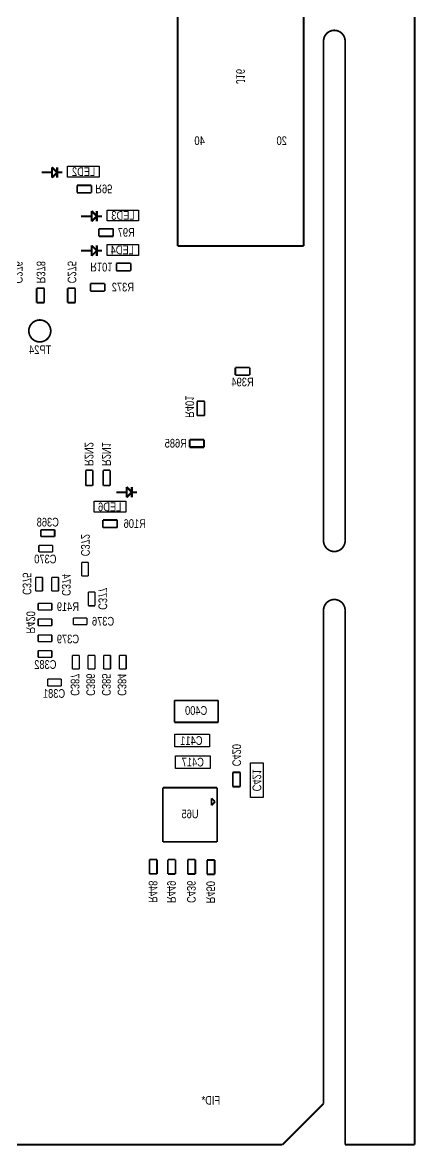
# Model space of a CAD drawing. Extents: x -186 to 234, y -83 to 214.
# Drawn here: x 37.8 to 66.5, y -9.3 to 72.7 of the extents above; entities that cross this region are included whole.
import ezdxf
from ezdxf.enums import TextEntityAlignment as Align

# ---------------------------------------------------------------- set-up
doc = ezdxf.new("R2010")
doc.units = 0
for name, color, linetype in [('BG_OUTLINE', 253, 'CONTINUOUS'), ('PG_ASSEMBLY_BOTTOM', 12, 'CONTINUOUS'), ('RD_ASSEMBLY_BOTTOM', 142, 'CONTINUOUS')]:
    doc.layers.add(name, color=color, linetype=linetype)

msp = doc.modelspace()

# ---------------------------------------------------------------- linework, layer by layer
at = {"layer": 'BG_OUTLINE', "const_width": 0.127}
for points in [[(66.460395, 157.020311), (66.460395, -9.271)], [(59.805595, 71.334605), (59.805595, 68.794605)], [(61.380395, 71.334605), (61.380395, 68.794605)], [(59.805595, 37.381891), (59.805595, 68.794605)], [(61.380395, 34.841891), (61.380395, 68.794605)], [(59.805595, 34.841891), (59.805595, 37.381891)], [(59.805595, 29.761891), (59.805595, 27.221891)], [(61.380395, 29.761891), (61.380395, 27.221891)], [(59.805595, -6.271006), (59.805595, 27.221891)], [(61.380395, -9.271), (61.380395, 27.221891)], [(56.805398, -9.271), (59.805595, -6.271006)], [(34.655506, -9.271), (56.805398, -9.271)], [(66.460395, -9.271), (61.380395, -9.271)]]:
    msp.add_lwpolyline(points, dxfattribs=at)
for points in [[(59.805595, 71.334605, -1.000032), (61.380395, 71.334605)], [(61.380395, 34.841891, -0.999935), (59.805595, 34.841891)], [(59.805595, 29.761891, -1.000065), (61.380395, 29.761891)]]:
    msp.add_lwpolyline(points, format="xyb", dxfattribs=at)
at = {"layer": 'PG_ASSEMBLY_BOTTOM'}
for points, const_width in [([(49.152607, 56.371693), (49.152607, 80.871593)], 0.150089), ([(58.352487, 80.871593), (58.352487, 56.371693)], 0.150089), ([(39.970304, 61.743869), (39.208304, 61.743869)], 0.1524), ([(39.970304, 61.362869), (39.970304, 62.124869)], 0.1524), ([(39.970304, 62.124869), (40.351304, 61.743869)], 0.1524), ([(40.351304, 61.743869), (39.970304, 61.362869)], 0.1524), ([(40.351304, 61.743869), (40.351304, 62.124869)], 0.1524), ([(40.732304, 61.743869), (40.351304, 61.743869)], 0.1524), ([(40.351304, 61.743869), (40.351304, 61.362869)], 0.1524), ([(41.808197, 60.80318), (42.858182, 60.80318)], 0.127), ([(41.808197, 60.252991), (41.808197, 60.80318)], 0.127), ([(42.858182, 60.80318), (42.858182, 60.252991)], 0.127), ([(42.858182, 60.252991), (41.808197, 60.252991)], 0.127), ([(42.865904, 58.543469), (42.103904, 58.543469)], 0.1524), ([(42.865904, 58.162469), (42.865904, 58.924469)], 0.1524), ([(42.865904, 58.924469), (43.246904, 58.543469)], 0.1524), ([(43.246904, 58.543469), (42.865904, 58.162469)], 0.1524), ([(43.627904, 58.543469), (43.246904, 58.543469)], 0.1524), ([(43.246904, 58.543469), (43.246904, 58.162469)], 0.1524), ([(43.247589, 58.5343), (43.247589, 58.9153)], 0.1524), ([(43.397399, 57.078093), (43.397399, 57.628307)], 0.127), ([(43.397399, 57.628307), (44.447511, 57.628307)], 0.127), ([(44.447511, 57.628307), (44.447511, 57.078093)], 0.127), ([(44.447511, 57.078093), (43.397399, 57.078093)], 0.127), ([(42.865904, 56.028869), (42.103904, 56.028869)], 0.1524), ([(42.865904, 55.647869), (42.865904, 56.409869)], 0.1524), ([(42.865904, 56.409869), (43.246904, 56.028869)], 0.1524), ([(43.246904, 56.028869), (42.865904, 55.647869)], 0.1524), ([(43.246904, 56.028869), (43.246904, 56.409869)], 0.1524), ([(43.627904, 56.028869), (43.246904, 56.028869)], 0.1524), ([(43.246904, 56.028869), (43.246904, 55.647869)], 0.1524), ([(58.352487, 56.371693), (49.152607, 56.371693)], 0.150089), ([(44.678397, 55.113707), (45.728382, 55.113707)], 0.127), ([(44.678397, 54.563493), (44.678397, 55.113707)], 0.127), ([(45.728382, 55.113707), (45.728382, 54.563493)], 0.127), ([(45.728382, 54.563493), (44.678397, 54.563493)], 0.127), ([(38.854888, 52.230807), (38.854888, 53.280793)], 0.127), ([(38.854888, 53.280793), (39.404798, 53.280793)], 0.127), ([(39.404798, 53.280793), (39.404798, 52.230807)], 0.127), ([(41.118307, 52.230807), (41.118307, 53.280793)], 0.127), ([(41.118307, 53.280793), (41.668497, 53.280793)], 0.127), ([(41.668497, 53.280793), (41.668497, 52.230807)], 0.127), ([(42.777689, 53.071801), (42.777689, 53.621889)], 0.127), ([(42.777689, 53.621889), (43.827497, 53.621889)], 0.127), ([(43.827497, 53.621889), (43.827497, 53.071801)], 0.127), ([(43.827497, 53.071801), (42.777689, 53.071801)], 0.127), ([(39.404798, 52.230807), (38.854888, 52.230807)], 0.127), ([(41.668497, 52.230807), (41.118307, 52.230807)], 0.127), ([(53.362606, 47.493707), (54.412693, 47.493707)], 0.127), ([(53.362606, 46.943493), (53.362606, 47.493707)], 0.127), ([(54.412693, 46.943493), (53.362606, 46.943493)], 0.127), ([(54.412693, 47.493707), (54.412693, 46.943493)], 0.127), ([(50.570206, 43.982107), (50.570206, 45.032193)], 0.127), ([(50.570206, 45.032193), (51.120091, 45.032193)], 0.127), ([(51.120091, 45.032193), (51.120091, 43.982107)], 0.127), ([(51.120091, 43.982107), (50.570206, 43.982107)], 0.127), ([(50.025097, 41.674999), (50.025097, 42.225214)], 0.1524), ([(50.025097, 42.225214), (51.075082, 42.225214)], 0.1524), ([(51.075082, 42.225214), (51.075082, 41.674999)], 0.1524), ([(51.075082, 41.674999), (50.025097, 41.674999)], 0.1524), ([(42.442206, 39.991309), (42.950206, 39.991309)], 0.127), ([(42.442206, 38.873709), (42.442206, 39.991309)], 0.127), ([(42.950206, 39.991309), (42.950206, 38.873709)], 0.127), ([(43.712206, 39.991309), (44.220206, 39.991309)], 0.127), ([(43.712206, 38.873709), (43.712206, 39.991309)], 0.127), ([(44.220206, 39.991309), (44.220206, 38.873709)], 0.127), ([(42.950206, 38.873709), (42.442206, 38.873709)], 0.127), ([(44.220206, 38.873709), (43.712206, 38.873709)], 0.127), ([(45.424319, 38.001905), (45.424319, 38.763905)], 0.1524), ([(45.424319, 38.763905), (45.805319, 38.382905)], 0.1524), ([(45.805319, 38.382905), (45.805319, 38.763905)], 0.1524), ([(45.424319, 38.382905), (44.662319, 38.382905)], 0.1524), ([(45.805319, 38.382905), (45.424319, 38.001905)], 0.1524), ([(46.186319, 38.382905), (45.805319, 38.382905)], 0.1524), ([(45.805319, 38.382905), (45.805319, 38.001905)], 0.1524), ([(43.690362, 35.804069), (43.690362, 36.354156)], 0.127), ([(43.690362, 36.354156), (44.740373, 36.354156)], 0.127), ([(44.740373, 36.354156), (44.740373, 35.804069)], 0.127), ([(39.166292, 35.644811), (40.166087, 35.644811)], 0.127), ([(39.166292, 35.144989), (39.166292, 35.644811)], 0.127), ([(40.166087, 35.644811), (40.166087, 35.144989)], 0.127), ([(44.740373, 35.804069), (43.690362, 35.804069)], 0.127), ([(39.013892, 34.514511), (40.013687, 34.514511)], 0.1016), ([(39.013892, 34.014689), (39.013892, 34.514511)], 0.1016), ([(40.166087, 35.144989), (39.166292, 35.144989)], 0.127), ([(40.013687, 34.514511), (40.013687, 34.014689)], 0.1016), ([(40.013687, 34.014689), (39.013892, 34.014689)], 0.1016), ([(42.134079, 32.266103), (42.134079, 33.265897)], 0.1016), ([(42.134079, 33.265897), (42.6339, 33.265897)], 0.1016), ([(42.6339, 33.265897), (42.6339, 32.266103)], 0.1016), ([(38.781279, 31.173903), (38.781279, 32.173697)], 0.1016), ([(38.781279, 32.173697), (39.2811, 32.173697)], 0.1016), ([(39.2811, 32.173697), (39.2811, 31.173903)], 0.1016), ([(39.949679, 31.173903), (39.949679, 32.173697)], 0.1016), ([(39.949679, 32.173697), (40.4495, 32.173697)], 0.1016), ([(40.4495, 32.173697), (40.4495, 31.173903)], 0.1016), ([(42.6339, 32.266103), (42.134079, 32.266103)], 0.1016), ([(39.2811, 31.173903), (38.781279, 31.173903)], 0.1016), ([(40.4495, 31.173903), (39.949679, 31.173903)], 0.1016), ([(42.61899, 30.088103), (42.61899, 31.087898)], 0.1016), ([(42.61899, 31.087898), (43.118811, 31.087898)], 0.1016), ([(43.118811, 31.087898), (43.118811, 30.088103)], 0.1016), ([(38.963092, 29.772889), (38.963092, 30.272711)], 0.102108), ([(38.963092, 30.272711), (39.962887, 30.272711)], 0.102108), ([(39.962887, 29.772889), (38.963092, 29.772889)], 0.102108), ([(39.962887, 30.272711), (39.962887, 29.772889)], 0.102108), ([(43.118811, 30.088103), (42.61899, 30.088103)], 0.1016), ([(38.963092, 28.629889), (38.963092, 29.129711)], 0.102108), ([(38.963092, 29.129711), (39.962887, 29.129711)], 0.102108), ([(39.962887, 29.129711), (39.962887, 28.629889)], 0.102108), ([(41.528492, 28.706089), (41.528492, 29.205911)], 0.1016), ([(41.528492, 29.205911), (42.528287, 29.205911)], 0.1016), ([(42.528287, 28.706089), (41.528492, 28.706089)], 0.1016), ([(42.528287, 29.205911), (42.528287, 28.706089)], 0.1016), ([(39.962887, 28.629889), (38.963092, 28.629889)], 0.102108), ([(38.963092, 27.961311), (39.962887, 27.961311)], 0.1016), ([(38.963092, 27.461489), (38.963092, 27.961311)], 0.1016), ([(39.962887, 27.961311), (39.962887, 27.461489)], 0.1016), ([(39.962887, 27.461489), (38.963092, 27.461489)], 0.1016), ([(38.963092, 26.818311), (39.962887, 26.818311)], 0.1016), ([(38.963092, 26.318489), (38.963092, 26.818311)], 0.1016), ([(39.962887, 26.318489), (38.963092, 26.318489)], 0.1016), ([(39.962887, 26.818311), (39.962887, 26.318489)], 0.1016), ([(41.461995, 25.476911), (41.461995, 26.476706)], 0.1016), ([(41.461995, 26.476706), (41.961816, 26.476706)], 0.1016), ([(41.961816, 26.476706), (41.961816, 25.476911)], 0.1016), ([(42.604995, 25.476911), (42.604995, 26.476706)], 0.1016), ([(42.604995, 26.476706), (43.104816, 26.476706)], 0.1016), ([(43.104816, 26.476706), (43.104816, 25.476911)], 0.1016), ([(43.747995, 25.476911), (43.747995, 26.476706)], 0.1016), ([(43.747995, 26.476706), (44.247816, 26.476706)], 0.1016), ([(44.247816, 26.476706), (44.247816, 25.476911)], 0.1016), ([(44.890995, 25.476911), (44.890995, 26.476706)], 0.1016), ([(44.890995, 26.476706), (45.390816, 26.476706)], 0.1016), ([(45.390816, 26.476706), (45.390816, 25.476911)], 0.1016), ([(41.961816, 25.476911), (41.461995, 25.476911)], 0.1016), ([(43.104816, 25.476911), (42.604995, 25.476911)], 0.1016), ([(44.247816, 25.476911), (43.747995, 25.476911)], 0.1016), ([(45.390816, 25.476911), (44.890995, 25.476911)], 0.1016), ([(39.648892, 24.735511), (40.648687, 24.735511)], 0.1016), ([(39.648892, 24.235689), (39.648892, 24.735511)], 0.1016), ([(40.648687, 24.735511), (40.648687, 24.235689)], 0.1016), ([(40.648687, 24.235689), (39.648892, 24.235689)], 0.1016), ([(48.911789, 23.1775), (52.112189, 23.1775)], 0.127), ([(48.911789, 21.5773), (48.911789, 23.1775)], 0.127), ([(52.112189, 23.1775), (52.112189, 21.5773)], 0.127), ([(52.112189, 21.5773), (48.911789, 21.5773)], 0.127), ([(53.174189, 16.875811), (53.174189, 17.925796)], 0.127), ([(53.174189, 17.925796), (53.724099, 17.925796)], 0.127), ([(53.724099, 17.925796), (53.724099, 16.875811)], 0.127), ([(48.070491, 12.841503), (48.070491, 16.803903)], 0.127), ([(48.070491, 16.803903), (52.032891, 16.803903)], 0.127), ([(48.908691, 16.803903), (49.264291, 16.803903)], 0.127), ([(49.543691, 16.803903), (49.899291, 16.803903)], 0.127), ([(50.204091, 16.803903), (50.559691, 16.803903)], 0.127), ([(50.839091, 16.803903), (51.194691, 16.803903)], 0.127), ([(52.032891, 16.803903), (52.032891, 12.841503)], 0.127), ([(53.724099, 16.875811), (53.174189, 16.875811)], 0.127), ([(48.070491, 15.610103), (48.070491, 15.965703)], 0.127), ([(51.629589, 15.5194), (51.629589, 16.0274)], 0.127), ([(51.629589, 16.0274), (51.883589, 15.7734)], 0.127), ([(51.883589, 15.7734), (51.629589, 15.5194)], 0.127), ([(52.032891, 15.965703), (52.032891, 15.610103)], 0.127), ([(48.070491, 14.975103), (48.070491, 15.330703)], 0.127), ([(52.032891, 15.330703), (52.032891, 14.975103)], 0.127), ([(48.070491, 14.314703), (48.070491, 14.670303)], 0.127), ([(48.070491, 13.679703), (48.070491, 14.035303)], 0.127), ([(52.032891, 14.670303), (52.032891, 14.314703)], 0.127), ([(52.032891, 14.035303), (52.032891, 13.679703)], 0.127), ([(52.032891, 12.841503), (48.070491, 12.841503)], 0.127), ([(49.264291, 12.841503), (48.908691, 12.841503)], 0.127), ([(49.899291, 12.841503), (49.543691, 12.841503)], 0.127), ([(50.559691, 12.841503), (50.204091, 12.841503)], 0.127), ([(51.194691, 12.841503), (50.839091, 12.841503)], 0.127), ([(47.090889, 10.5029), (47.090889, 11.552911)], 0.127), ([(47.090889, 11.552911), (47.640799, 11.552911)], 0.127), ([(47.640799, 11.552911), (47.640799, 10.5029)], 0.127), ([(48.437089, 10.500411), (48.437089, 11.550396)], 0.127), ([(48.437089, 11.550396), (48.986999, 11.550396)], 0.127), ([(48.986999, 11.550396), (48.986999, 10.500411)], 0.127), ([(49.891188, 10.500411), (49.891188, 11.550396)], 0.127), ([(49.891188, 11.550396), (50.441098, 11.550396)], 0.127), ([(50.441098, 11.550396), (50.441098, 10.500411)], 0.127), ([(51.303707, 10.473207), (51.303707, 11.523193)], 0.127), ([(51.303707, 11.523193), (51.853897, 11.523193)], 0.127), ([(51.853897, 11.523193), (51.853897, 10.473207)], 0.127), ([(47.640799, 10.5029), (47.090889, 10.5029)], 0.127), ([(48.986999, 10.500411), (48.437089, 10.500411)], 0.127), ([(50.441098, 10.500411), (49.891188, 10.500411)], 0.127), ([(51.853897, 10.473207), (51.303707, 10.473207)], 0.127)]:
    msp.add_lwpolyline(points, dxfattribs=dict(at, const_width=const_width))
for points in [[(43.407101, 62.198199), (43.407101, 61.398201), (41.106877, 61.398201), (41.106877, 62.198199)], [(46.302701, 58.997799), (46.302701, 58.197801), (44.002477, 58.197801), (44.002477, 58.997799)], [(46.302701, 56.483199), (46.302701, 55.683201), (44.002477, 55.683201), (44.002477, 56.483199)], [(45.365518, 37.722404), (45.365518, 36.922405), (43.065294, 36.922405), (43.065294, 37.722404)], [(48.937189, 20.703794), (51.477189, 20.703794), (51.477189, 19.783781), (48.937189, 19.783781)], [(48.987989, 19.128994), (51.527989, 19.128994), (51.527989, 18.208981), (48.987989, 18.208981)], [(54.468598, 16.086303), (54.468598, 18.626303), (55.388485, 18.626303), (55.388485, 16.086303)]]:
    msp.add_lwpolyline(points, close=True, dxfattribs=at)
at = {"layer": 'PG_ASSEMBLY_BOTTOM', "const_width": 0.127}
msp.add_lwpolyline([(39.882089, 50.165, 1), (38.281889, 50.165, 1), (39.882089, 50.165)], format="xyb", dxfattribs=at)

# ---------------------------------------------------------------- texts
at = {"layer": 'PG_ASSEMBLY_BOTTOM', "text_generation_flag": 2, "width": 0.8}
for s, p in [('40', (50.752502, 63.744602)), ('20', (56.75249, 63.744602))]:
    msp.add_text(s, height=0.635, dxfattribs=at).set_placement(p, align=Align.CENTER)
at = {"layer": 'RD_ASSEMBLY_BOTTOM', "text_generation_flag": 2, "width": 0.8}
for s, rotation, p in [('J16', 270, (53.424531, 68.7578)), ('R95', 180, (43.755589, 60.8584)), ('C276', 270, (37.195785, 54.448202)), ('R378', 270, (38.850291, 54.4576)), ('C275', 270, (41.113989, 54.4576)), ('R101', 180, (43.577789, 55.1434)), ('R401', 270, (49.716131, 44.6278)), ('R2N2', 270, (42.366006, 41.172409)), ('R2N1', 270, (43.636006, 41.172409)), ('C372', 270, (42.096106, 34.5186)), ('C375', 270, (37.828906, 31.6992)), ('C374', 270, (40.699106, 31.623)), ('C377', 270, (43.366131, 30.607)), ('R420', 270, (38.108331, 28.8798)), ('C387', 270, (41.339338, 24.325809)), ('C386', 270, (42.482338, 24.325809)), ('C385', 270, (43.625338, 24.325809)), ('C384', 270, (44.768338, 24.325809)), ('C420', 270, (53.145131, 19.177)), ('C421', 270, (54.618331, 17.3482)), ('R448', 270, (47.035847, 9.199093)), ('R449', 270, (48.381844, 9.196603)), ('C436', 270, (49.835791, 9.196603)), ('R450', 270, (51.248589, 9.1694))]:
    msp.add_text(s, height=0.635, rotation=rotation, dxfattribs=at).set_placement(p, align=Align.CENTER)
for s, p in [('LED2', (42.282389, 61.484942)), ('LED3', (45.152589, 58.284542)), ('R97', (45.395591, 57.0484)), ('LED4', (45.101789, 55.769942)), ('R372', (45.152589, 53.052142)), ('TP24', (39.107389, 48.480142)), ('R394', (53.890189, 46.117942)), ('LED6', (44.187389, 36.999342)), ('C368', (39.666189, 35.881742)), ('R106', (46.016189, 35.780142)), ('C370', (39.488389, 33.189316)), ('R419', (41.139389, 29.709542)), ('C376', (43.704789, 28.642742)), ('C379', (41.139389, 27.347342)), ('C382', (39.488389, 25.484633)), ('C381', (40.123389, 23.368)), ('C400', (50.501829, 22.1234)), ('C411', (50.156389, 19.930542)), ('C417', (50.257989, 18.355742)), ('U65', (50.054789, 14.571142)), ('FID*', (51.577494, -6.343599))]:
    msp.add_text(s, height=0.635, dxfattribs=at).set_placement(p, align=Align.CENTER)
msp.add_text('R685', height=0.635, dxfattribs=at).set_placement((49.826189, 41.647542))

doc.saveas('drawing.dxf')
